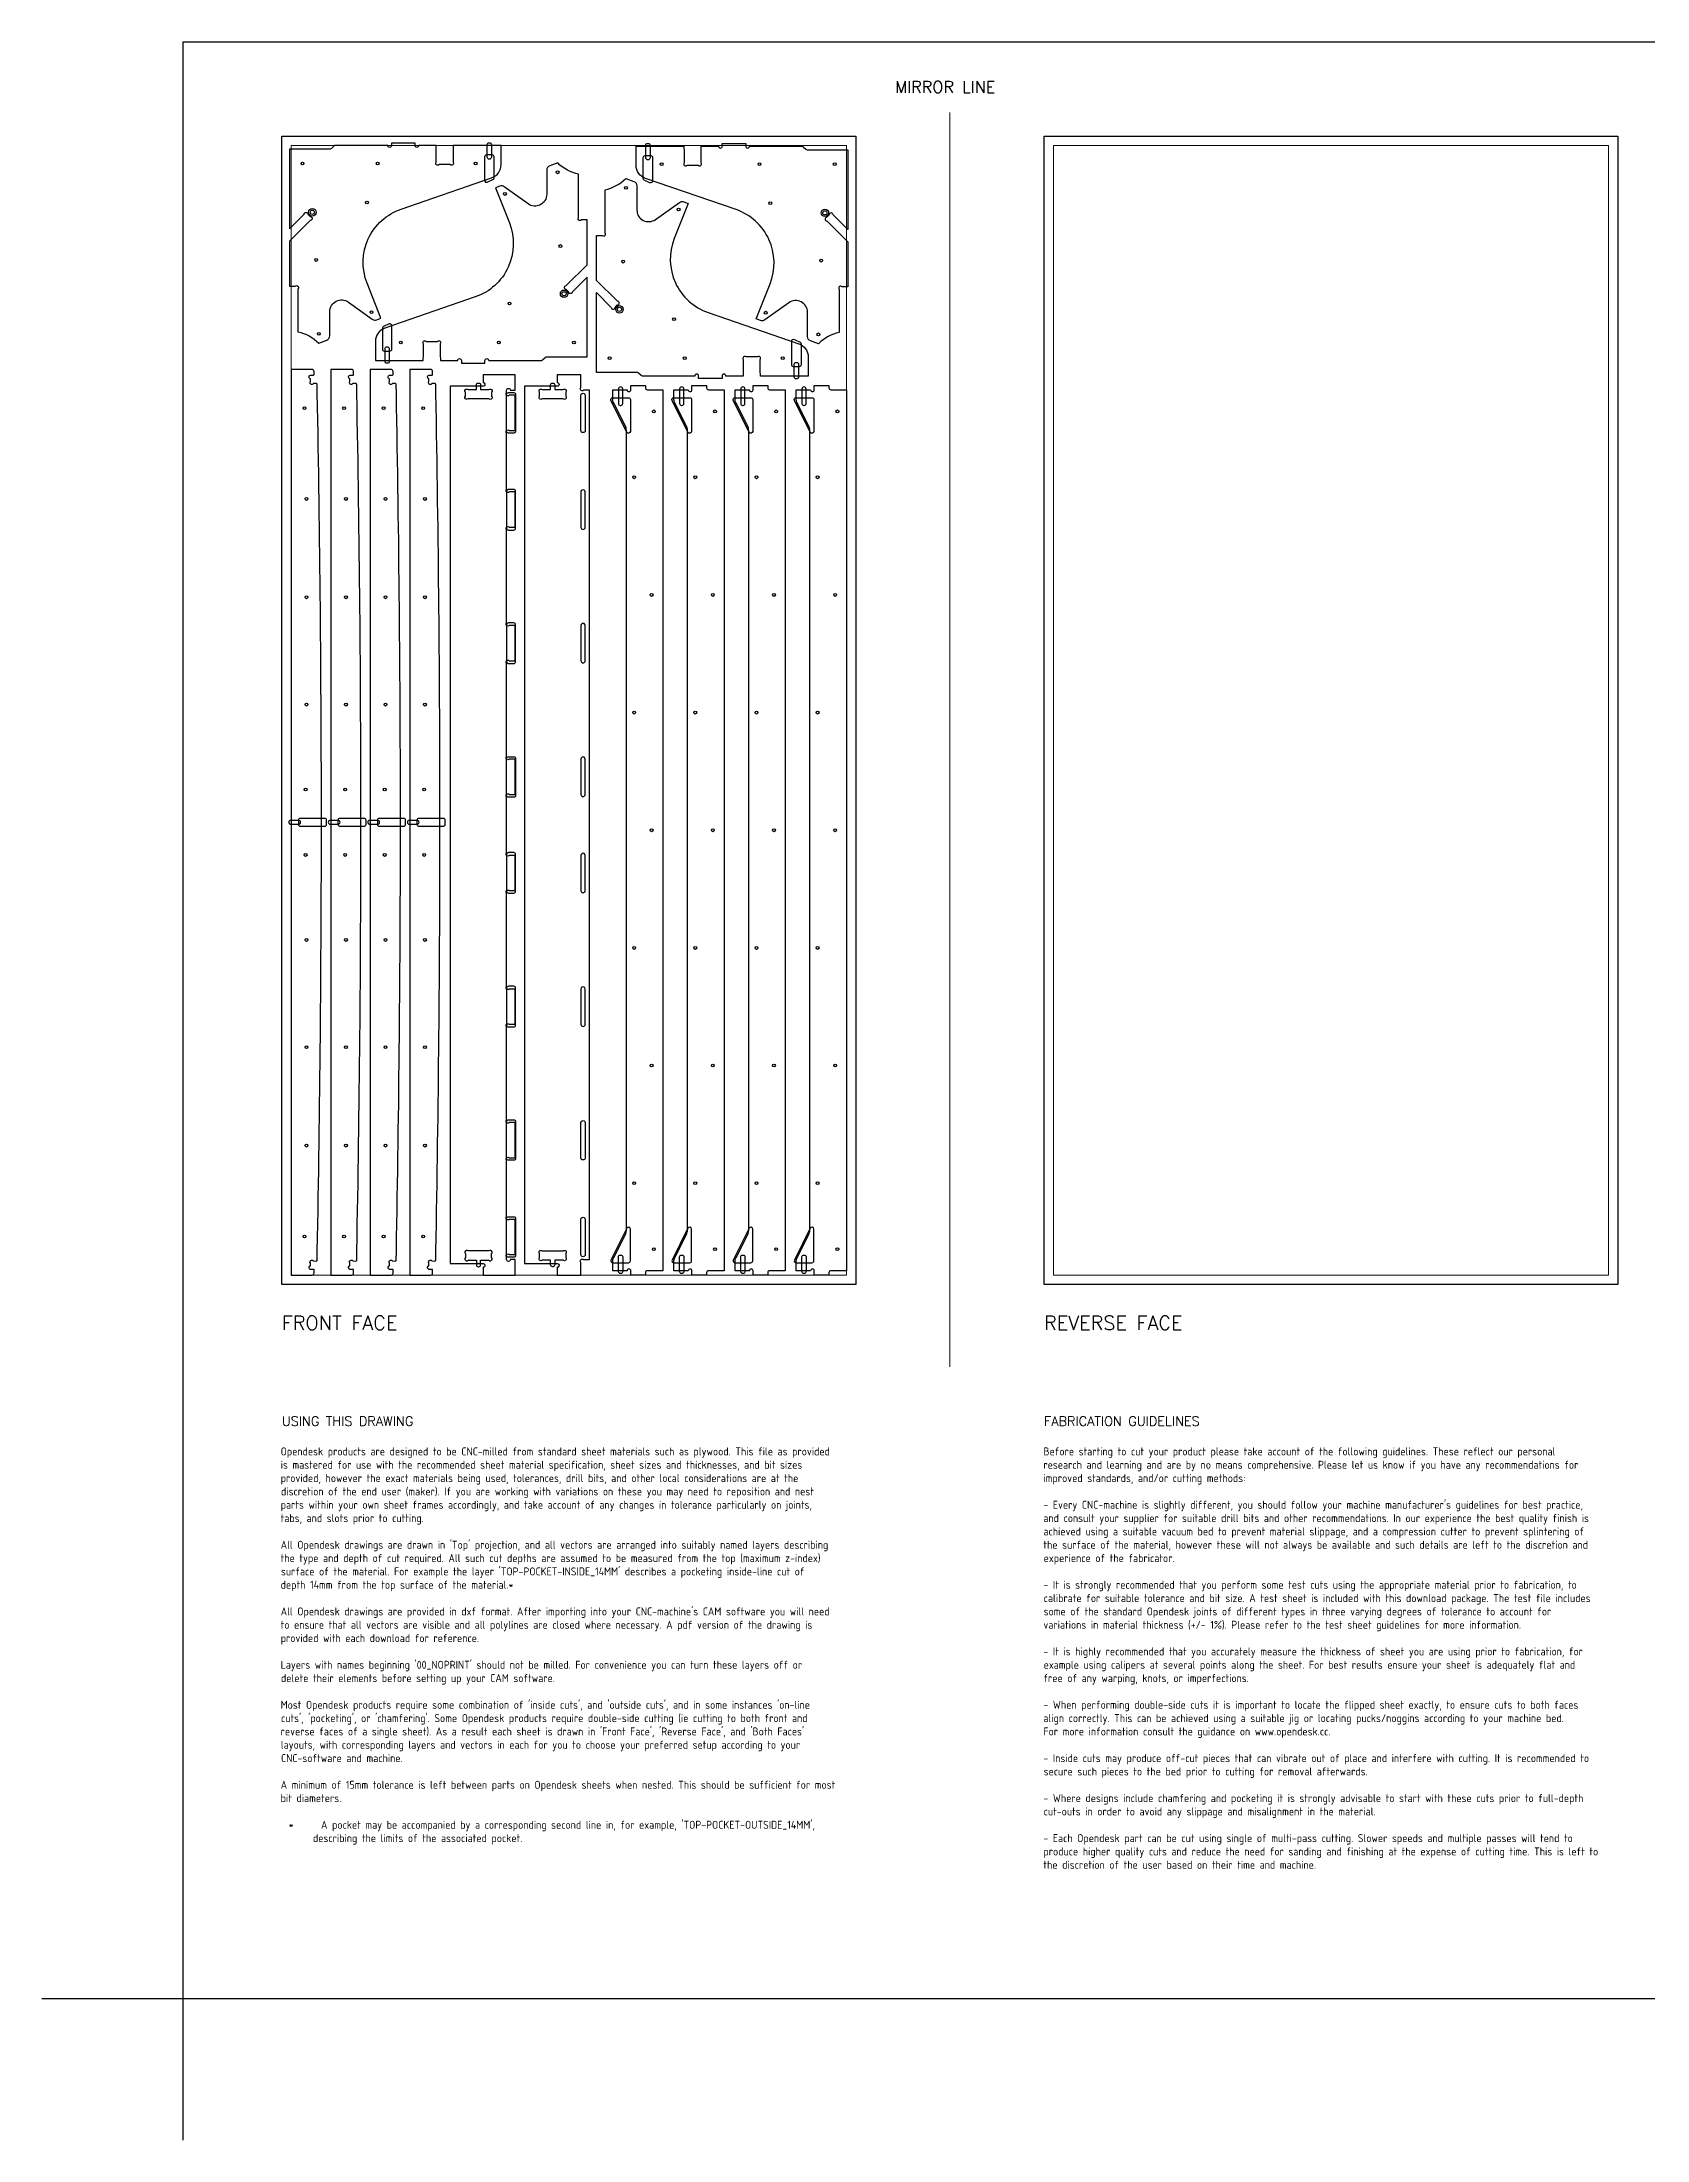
# Model space of a CAD drawing. Header units: millimetres. Extents: x -300 to 5880, y -300 to 4158.
# Drawn here: x -300 to 3112, y -300 to 4158 of the extents above; entities that cross this region are included whole.
import ezdxf
from ezdxf.enums import TextEntityAlignment as Align

# ---------------------------------------------------------------- set-up
doc = ezdxf.new("R2010")
doc.units = ezdxf.units.MM
doc.layers.add('00-NOPRINT_TEXT', color=7, linetype='Continuous', lineweight=25)
doc.layers.add('00_NOPRINT_TOLERANCE', color=7, linetype='Continuous', lineweight=5)
for name, color, linetype, lineweight, true_color in [('BOARD_$TH-NOMINAL', 3, 'Continuous', 30, 0x00ff00), ('TOP-CUT-INSIDE_18.000MM', 1, 'Continuous', 25, 0xff1c00), ('TOP-CUT-OUTSIDE_18.000MM', 220, 'Continuous', 25, 0xff00d1), ('TOP-HOLE-6.000MM-DIAM_14.000MM', 220, 'Continuous', 25, 0xff00c7), ('TOP-HOLE-9.000MM-DIAM_18.000MM', 3, 'Continuous', 25, 0x00ff0c), ('TOP-POCKET-INSIDE_16.000MM', 20, 'Continuous', 25, 0xff2100), ('TOP-POCKET-INSIDE_2.000MM', 110, 'Continuous', 25, 0x00ff94), ('TOP-POCKET-INSIDE_4.000MM', 160, 'Continuous', 25, 0x0026ff), ('TOP-POCKET-INSIDE_9.000MM', 60, 'Continuous', 25, 0xb0ff00)]:
    doc.layers.add(name, color=color, linetype=linetype, lineweight=lineweight, true_color=true_color)
doc.styles.add('OD-ISOCP-17_240', font='isocp.shx')
doc.styles.add('OD-ISOCP-17_241', font='isocp.shx')
doc.styles.add('OD-ISOCP-17_242', font='isocp.shx')
doc.styles.add('OD-ISOCP-17_243', font='isocp.shx')
doc.styles.add('OD-ISOCP-17_244', font='isocp.shx')
doc.styles.add('OD-ISOCP-17_245', font='isocp.shx')
doc.styles.add('OD-ISOCP-17_246', font='isocp.shx')
doc.styles.add('OD-ISOCP-17_247', font='isocp.shx')
doc.styles.add('OD-ISOCP-17_248', font='isocp.shx')
doc.styles.add('OD-ISOCP-17_249', font='isocp.shx')
doc.styles.add('OD-ISOCP-17_250', font='isocp.shx')
doc.styles.add('OD-ISOCP-17_251', font='isocp.shx')
doc.styles.add('OD-ISOCP-17_252', font='isocp.shx')
doc.styles.add('OD-ISOCP-17_253', font='isocp.shx')
doc.styles.add('OD-ISOCP-17_254', font='isocp.shx')
doc.styles.add('OD-ISOCP-17_255', font='isocp.shx')
doc.styles.add('OD-ISOCP-17_256', font='isocp.shx')
doc.styles.add('OD-ISOCP-17_257', font='isocp.shx')
doc.styles.add('OD-ISOCP-17_258', font='isocp.shx')
doc.styles.add('OD-ISOCP-17_259', font='isocp.shx')
doc.styles.add('OD-ISOCP-17_260', font='isocp.shx')
doc.styles.add('OD-ISOCP-17_261', font='isocp.shx')
doc.styles.add('OD-ISOCP-17_262', font='isocp.shx')
doc.styles.add('OD-ISOCP-17_263', font='isocp.shx')
doc.styles.add('OD-ISOCP-17_264', font='isocp.shx')
doc.styles.add('OD-ISOCP-17_265', font='isocp.shx')
doc.styles.add('OD-ISOCP-17_266', font='isocp.shx')
doc.styles.add('OD-ISOCP-17_267', font='isocp.shx')
doc.styles.add('OD-ISOCP-17_268', font='isocp.shx')
doc.styles.add('OD-ISOCP-17_269', font='isocp.shx')
doc.styles.add('OD-ISOCP-17_270', font='isocp.shx')
doc.styles.add('OD-ISOCP-17_271', font='isocp.shx')
doc.styles.add('OD-ISOCP-17_272', font='isocp.shx')
doc.styles.add('OD-ISOCP-17_273', font='isocp.shx')
doc.styles.add('OD-ISOCP-17_274', font='isocp.shx')
doc.styles.add('OD-ISOCP-17_275', font='isocp.shx')
doc.styles.add('OD-ISOCP-17_276', font='isocp.shx')
doc.styles.add('OD-ISOCP-17_277', font='isocp.shx')
doc.styles.add('OD-ISOCP-17_278', font='isocp.shx')
doc.styles.add('OD-ISOCP-17_279', font='isocp.shx')
doc.styles.add('OD-ISOCP-17_280', font='isocp.shx')
doc.styles.add('OD-ISOCP-17_281', font='isocp.shx')
doc.styles.add('OD-ISOCP-17_282', font='isocp.shx')
doc.styles.add('OD-ISOCP-17_283', font='isocp.shx')
doc.styles.add('OD-ISOCP-17_284', font='isocp.shx')
doc.styles.add('OD-ISOCP-17_285', font='isocp.shx')
doc.styles.add('OD-ISOCP-17_286', font='isocp.shx')
doc.styles.add('OD-ISOCP-17_287', font='isocp.shx')
doc.styles.add('OD-ISOCP-17_288', font='isocp.shx')
doc.styles.add('OD-SIMPLEX-20_87', font='simplex.shx')
doc.styles.add('OD-SIMPLEX-20_88', font='simplex.shx')
doc.styles.add('OD-SIMPLEX-25_89', font='simplex.shx')
doc.styles.add('OD-SIMPLEX-30_88', font='simplex.shx')
doc.styles.add('OD-SIMPLEX-30_89', font='simplex.shx')

# ---------------------------------------------------------------- blocks, each defined once
blk = doc.blocks.new('Borders Opendesk_7')
at = {"layer": '00-NOPRINT_TEXT'}
for p, q in [((0, 4158), (5880, 4158)), ((0, 0), (0, 4158)), ((0, 0), (-300, 0)), ((0, -300), (0, 0)), ((5880, 0), (0, 0))]:
    blk.add_line(p, q, dxfattribs=at)
at = {"layer": '00_NOPRINT_TOLERANCE', "ltscale": 0.379043}
blk.add_line((1630, 1343.2), (1630, 4008), dxfattribs=at)
at = {"layer": '00_NOPRINT_TOLERANCE', "ltscale": 0.379202}
for p, q in [((210, 3958), (1430, 3958)), ((210, 1518), (210, 3958)), ((1430, 3958), (1430, 1518)), ((1830, 3958), (3050, 3958)), ((1830, 1518), (1830, 3958)), ((3050, 3958), (3050, 1518)), ((1430, 1518), (210, 1518)), ((3050, 1518), (1830, 1518))]:
    blk.add_line(p, q, dxfattribs=at)
at = {"layer": '00_NOPRINT_TOLERANCE', "ltscale": 0.380876}
for p, q in [((230, 3938), (1410, 3938)), ((1850, 3938), (3030, 3938)), ((1410, 1538), (230, 1538)), ((3030, 1538), (1850, 1538))]:
    blk.add_line(p, q, dxfattribs=at)
at = {"layer": '00_NOPRINT_TOLERANCE', "ltscale": 0.380023}
for p, q in [((230, 1538), (230, 3938)), ((1410, 3938), (1410, 1538)), ((1850, 1538), (1850, 3938)), ((3030, 3938), (3030, 1538))]:
    blk.add_line(p, q, dxfattribs=at)
at = {"layer": 'BOARD_$TH-NOMINAL'}
for p, q in [((210, 3958), (1430, 3958)), ((210, 1518), (210, 3958)), ((1430, 3958), (1430, 1518)), ((1830, 3958), (3050, 3958)), ((1830, 1518), (1830, 3958)), ((3050, 3958), (3050, 1518)), ((1430, 1518), (210, 1518)), ((3050, 1518), (1830, 1518))]:
    blk.add_line(p, q, dxfattribs=at)
at = {"layer": '00-NOPRINT_TEXT', "style": 'OD-SIMPLEX-25_89'}
blk.add_text('MIRROR LINE', height=25, dxfattribs=at).set_placement((1513.3, 4049.9))
at = {"layer": '00-NOPRINT_TEXT', "color": 7}
for s, height, style, p in [('FRONT FACE', 30, 'OD-SIMPLEX-30_89', (210, 1451.3)), ('REVERSE FACE', 30, 'OD-SIMPLEX-30_88', (1830, 1451.3)), ('USING THIS DRAWING', 20, 'OD-SIMPLEX-20_88', (210, 1237.4)), ('FABRICATION GUIDELINES', 20, 'OD-SIMPLEX-20_87', (1830, 1237.4))]:
    blk.add_text(s, height=height, dxfattribs=dict(at, style=style)).set_placement(p, align=Align.TOP_LEFT)
for s, style, p in [('Opendesk products are designed to be CNC-milled from standard sheet materials such as plywood. This file as provided', 'OD-ISOCP-17_265', (207.4, 1154.7)), ('Before starting to cut your product please take account of the following guidelines. These reflect our personal', 'OD-ISOCP-17_240', (1828.7, 1154.7)), ('is mastered for use with the recommended sheet material specification, sheet sizes and thicknesses, and bit sizes', 'OD-ISOCP-17_266', (207.4, 1126.3)), ('provided, however the exact materials being used, tolerances, drill bits, and other local considerations are at the', 'OD-ISOCP-17_267', (207.4, 1098)), ('research and learning and are by no means comprehensive. Please let us know if you have any recommendations for', 'OD-ISOCP-17_241', (1828.7, 1126.3)), ('improved standards, and/or cutting methods:', 'OD-ISOCP-17_242', (1828.7, 1098)), ('discretion of the end user (maker). If you are working with variations on these you may need to reposition and nest', 'OD-ISOCP-17_268', (208.1, 1069.7)), ('tabs, and slots prior to cutting.', 'OD-ISOCP-17_270', (207.4, 1013)), ('parts within your own sheet frames accordingly, and take account of any changes in tolerance particularly on joints,', 'OD-ISOCP-17_269', (207.4, 1041.3)), ("- Every CNC-machine is slightly different, you should follow your machine manufacturer's guidelines for best practice,", 'OD-ISOCP-17_243', (1828.7, 1041.3)), ('and consult your supplier for suitable drill bits and other recommendations. In our experience the best quality finish is', 'OD-ISOCP-17_244', (1828.7, 1013)), ('achieved using a suitable vacuum bed to prevent material slippage, and a compression cutter to prevent splintering of', 'OD-ISOCP-17_245', (1828.7, 984.7)), ('the type and depth of cut required. All such cut depths are assumed to be measured from the top (maximum z-index)', 'OD-ISOCP-17_272', (207.4, 928)), ("All Opendesk drawings are drawn in 'Top' projection, and all vectors are arranged into suitably named layers describing", 'OD-ISOCP-17_271', (207.4, 956.3)), ('the surface of the material, however these will not always be available and such details are left to the discretion and', 'OD-ISOCP-17_246', (1828.7, 956.3)), ('experience of the fabricator.', 'OD-ISOCP-17_247', (1829.2, 928)), ("surface of the material. For example the layer 'TOP-POCKET-INSIDE_14MM' describes a pocketing inside-line cut of", 'OD-ISOCP-17_273', (208, 899.7)), ('depth 14mm from the top surface of the material.*', 'OD-ISOCP-17_274', (207.4, 871.3)), ('- It is strongly recommended that you perform some test cuts using the appropriate material prior to fabrication, to', 'OD-ISOCP-17_248', (1828.7, 871.3)), ('calibrate for suitable tolerance and bit size. A test sheet is included with this download package. The test file includes', 'OD-ISOCP-17_249', (1829.3, 843)), ('to ensure that all vectors are visible and all polylines are closed where necessary. A pdf version of the drawing is', 'OD-ISOCP-17_276', (207.4, 786.3)), ("All Opendesk drawings are provided in dxf format. After importing into your CNC-machine's CAM software you will need", 'OD-ISOCP-17_275', (207.4, 814.7)), ('variations in material thickness (+/- 1%). Please refer to the test sheet guidelines for more information.', 'OD-ISOCP-17_251', (1828.7, 786.3)), ('some of the standard Opendesk joints of different types in three varying degrees of tolerance to account for', 'OD-ISOCP-17_250', (1829.2, 814.7)), ('provided with each download for reference.', 'OD-ISOCP-17_277', (207.4, 758)), ("Layers with names beginning '00_NOPRINT' should not be milled. For convenience you can turn these layers off or", 'OD-ISOCP-17_278', (207.4, 701.3)), ('- It is highly recommended that you accurately measure the thickness of sheet you are using prior to fabrication, for', 'OD-ISOCP-17_252', (1828.7, 729.7)), ('example using calipers at several points along the sheet. For best results ensure your sheet is adequately flat and', 'OD-ISOCP-17_253', (1829.2, 701.3)), ('delete their elements before setting up your CAM software.', 'OD-ISOCP-17_279', (208.1, 673)), ('free of any warping, knots, or imperfections.', 'OD-ISOCP-17_254', (1828.7, 673)), ("Most Opendesk products require some combination of 'inside cuts', and 'outside cuts', and in some instances 'on-line", 'OD-ISOCP-17_280', (207.4, 616.3)), ('- When performing double-side cuts it is important to locate the flipped sheet exactly, to ensure cuts to both faces', 'OD-ISOCP-17_255', (1828.7, 616.3)), ("reverse faces of a single sheet). As a result each sheet is drawn in 'Front Face', 'Reverse Face', and 'Both Faces'", 'OD-ISOCP-17_282', (207.4, 559.7)), ("cuts', 'pocketing', or 'chamfering'. Some Opendesk products require double-side cutting (ie cutting to both front and", 'OD-ISOCP-17_281', (208.1, 588)), ('align correctly. This can be achieved using a suitable jig or locating pucks/noggins according to your machine bed.', 'OD-ISOCP-17_256', (1828.7, 588)), ('layouts, with corresponding layers and vectors in each for you to choose your preferred setup according to your', 'OD-ISOCP-17_283', (207.8, 531.3)), ('For more information consult the guidance on www.opendesk.cc.', 'OD-ISOCP-17_257', (1828.7, 559.7)), ('CNC-software and machine.', 'OD-ISOCP-17_284', (208.2, 503)), ('- Inside cuts may produce off-cut pieces that can vibrate out of place and interfere with cutting. It is recommended to', 'OD-ISOCP-17_258', (1828.7, 503)), ('secure such pieces to the bed prior to cutting for removal afterwards.', 'OD-ISOCP-17_259', (1829.2, 474.7)), ('A minimum of 15mm tolerance is left between parts on Opendesk sheets when nested. This should be sufficient for most', 'OD-ISOCP-17_285', (207.4, 446.3)), ('bit diameters.', 'OD-ISOCP-17_286', (207.4, 418)), ('- Where designs include chamfering and pocketing it is strongly advisable to start with these cuts prior to full-depth', 'OD-ISOCP-17_260', (1828.7, 418)), ('cut-outs in order to avoid any slippage and misalignment in the material.', 'OD-ISOCP-17_261', (1829.3, 389.7)), ("*      A pocket may be accompanied by a corresponding second line in, for example, 'TOP-POCKET-OUTSIDE_14MM',", 'OD-ISOCP-17_287', (224.4, 361.3)), ('describing the limits of the associated pocket.', 'OD-ISOCP-17_288', (276.1, 333)), ('- Each Opendesk part can be cut using single of multi-pass cutting. Slower speeds and multiple passes will tend to', 'OD-ISOCP-17_262', (1828.7, 333)), ('produce higher quality cuts and reduce the need for sanding and finishing at the expense of cutting time. This is left to', 'OD-ISOCP-17_263', (1828.7, 304.7)), ('the discretion of the user based on their time and machine.', 'OD-ISOCP-17_264', (1828.7, 276.3))]:
    blk.add_text(s, height=17, dxfattribs=dict(at, style=style)).set_placement(p)

msp = doc.modelspace()

# ---------------------------------------------------------------- linework, layer by layer
at = {"layer": 'TOP-CUT-INSIDE_18.000MM'}
for points in [[(854.7, 3332.4, -0.999898), (845.7, 3332.4), (845.7, 3407.4, -1.000102), (854.7, 3407.4)], [(845.7, 3126.9, 0.999898), (854.7, 3126.9), (854.7, 3201.9, 1.000102), (845.7, 3201.9)], [(845.7, 2918.1), (845.7, 2843.1, 0.999898), (854.7, 2843.1), (854.7, 2918.1, 1.000102)], [(854.7, 2559.2), (854.7, 2634.2, 1.000102), (845.7, 2634.2), (845.7, 2559.2, 0.999898)], [(845.7, 2429.6), (845.7, 2354.6, 0.999898), (854.7, 2354.6), (854.7, 2429.6, 1.000102)], [(845.7, 2145.7), (845.7, 2070.7, 0.999898), (854.7, 2070.7), (854.7, 2145.7, 1.000102)], [(845.7, 1786.9), (845.7, 1861.9, -1.000102), (854.7, 1861.9), (854.7, 1786.9, -0.999898)], [(854.7, 1656.4), (854.7, 1581.4, -0.999949), (845.7, 1581.4), (845.7, 1656.4, -1.000051)]]:
    msp.add_lwpolyline(points, format="xyb", close=True, dxfattribs=at)
at = {"layer": 'TOP-CUT-OUTSIDE_18.000MM'}
for points in [[(435, 3937.8), (435, 3938), (323.8, 3938, 0.198908), (320.7, 3936.7), (315.5, 3931.5, -0.198908), (312.6, 3930.3), (226, 3930.3), (226, 3760.6), (257.4, 3791.9, -1), (265.4, 3791.9), (270.4, 3786.9, -1), (270.4, 3778.9), (226, 3734.6), (226, 3734.3), (226, 3639), (238.3, 3639, -1.000001), (244.3, 3633.8, -0.026926), (244, 3633.5), (244, 3542.1, -0.145995), (288.3, 3518.2), (305.3, 3524.4, 0.314639), (311.8, 3533.8), (311.8, 3584.9, -0.610363), (351.4, 3605.2), (402.2, 3568.8, 0.25518), (411.7, 3567.7), (420.6, 3571.2), (391.2, 3645.3, -0.427838), (463.6, 3803), (655.8, 3869.2, 0.320072), (676, 3897.6), (676, 3937.8), (676, 3938), (574.3, 3938), (574.3, 3937.8), (574, 3925.3), (574, 3902.6, -0.945208), (568, 3897.3), (544, 3897.3, -0.945208), (538, 3902.6), (538, 3925.3), (537.7, 3938), (501, 3938), (501, 3937.8, -1), (493, 3937.8), (493, 3943.3), (443, 3943.3), (443, 3937.8, -1), (435, 3937.8)], [(963, 3896.2), (963, 3936.5), (963, 3936.7), (1064.7, 3936.7), (1064.7, 3936.5), (1065, 3924), (1065, 3901.3, 0.945208), (1071, 3896), (1095, 3896, 0.945208), (1101, 3901.3), (1101, 3924), (1101.3, 3936.7), (1138, 3936.7), (1138, 3936.5, 1), (1146, 3936.5), (1146, 3942), (1196, 3942), (1196, 3936.5, 1), (1204, 3936.5), (1204, 3936.7), (1315.2, 3936.7, -0.198908), (1318.3, 3935.4), (1323.5, 3930.2, 0.198908), (1326.4, 3929), (1413, 3929), (1413, 3759.3), (1381.6, 3790.6, 1), (1373.6, 3790.6), (1368.6, 3785.6, 1), (1368.6, 3777.6), (1413, 3733.2), (1413, 3733), (1413, 3637.7), (1400.7, 3637.7, 1), (1394.7, 3632.5), (1394.7, 3540.8, 0.145197), (1350.7, 3516.9), (1333.7, 3523.1, -0.314639), (1327.2, 3532.5), (1327.2, 3583.6, 0.610363), (1287.6, 3603.9), (1236.8, 3567.5, -0.25518), (1227.3, 3566.4), (1218.4, 3569.9), (1247.8, 3644, 0.427838), (1175.4, 3801.7), (983.2, 3867.9, -0.320072), (963, 3896.2)], [(649.7, 3481.3), (649.7, 3481.1), (760.9, 3481.1, 0.198908), (764.1, 3482.4), (769.3, 3487.6, -0.198908), (772.1, 3488.8), (858.7, 3488.8), (858.7, 3658.5), (827.4, 3627.2, -1), (819.4, 3627.2), (814.4, 3632.2, -1), (814.4, 3640.2), (858.7, 3684.6), (858.7, 3684.8), (858.7, 3780.1), (846.5, 3780.1, -1.000001), (840.4, 3785.3, -0.026926), (840.7, 3785.6), (840.7, 3877, -0.145995), (796.4, 3900.9), (779.5, 3894.7, 0.314639), (772.9, 3885.3), (772.9, 3834.2, -0.610363), (733.4, 3813.9), (682.6, 3850.3, 0.25518), (673, 3851.4), (664.1, 3847.9), (693.5, 3773.8, -0.427838), (621.1, 3616.1), (429, 3549.9, 0.320072), (408.7, 3521.6), (408.7, 3481.3), (408.7, 3481.1), (510.4, 3481.1), (510.4, 3481.3), (510.7, 3493.8), (510.7, 3516.5, -0.945208), (516.7, 3521.8), (540.8, 3521.8, -0.945208), (546.7, 3516.5), (546.7, 3493.8), (547.1, 3481.1), (583.7, 3481.1), (583.7, 3481.3, -1), (591.7, 3481.3), (591.7, 3475.8), (641.7, 3475.8), (641.7, 3481.3, -1), (649.7, 3481.3)], [(897, 3752.2), (897, 3843.9, 0.145197), (941, 3867.8), (958, 3861.6, -0.314639), (964.5, 3852.2), (964.6, 3801.1, 0.610363), (1004.1, 3780.8), (1054.9, 3817.2, -0.25518), (1064.4, 3818.3), (1073.3, 3814.8), (1043.9, 3740.7, 0.427838), (1116.4, 3583), (1308.5, 3516.8, -0.320072), (1328.7, 3488.4), (1328.7, 3448.2), (1328.7, 3448), (1227.1, 3448), (1227.1, 3448.2), (1226.7, 3460.7), (1226.7, 3483.4, 0.945208), (1220.8, 3488.7), (1196.7, 3488.7, 0.945208), (1190.7, 3483.4), (1190.7, 3460.7), (1190.4, 3448), (1153.7, 3448), (1153.7, 3448.2, 1), (1145.7, 3448.2), (1145.7, 3442.7), (1095.7, 3442.7), (1095.7, 3448.2, 1), (1087.7, 3448.2), (1087.7, 3448), (976.6, 3448, -0.198908), (973.4, 3449.3), (968.2, 3454.5, 0.198908), (965.4, 3455.7), (878.7, 3455.7), (878.7, 3625.4), (910.1, 3594.1, 1), (918.1, 3594.1), (923.1, 3599.1, 1), (923.1, 3607.1), (878.7, 3651.4), (878.7, 3651.7), (878.7, 3747), (891, 3747, 1), (897, 3752.2)], [(294, 2500, 0.004772), (285.3, 3411), (285, 3430.3, 0.423026), (283, 3432.3), (276.9, 3432, -1), (270.5, 3436.7), (270.5, 3442.3, -1), (272.5, 3450), (276.5, 3450, 0.414214), (278.5, 3452), (278.5, 3458, 0.414214), (274.5, 3462), (230, 3462), (230, 1538), (274.5, 1538, 0.414214), (278.5, 1542), (278.5, 1548, 0.414214), (276.5, 1550), (272.5, 1550, -1), (270.5, 1557.7), (270.5, 1563.3, -1), (276.9, 1568), (283, 1567.7, 0.423026), (285, 1569.7), (285.3, 1589, 0.004772), (294, 2500)], [(378, 2500, 0.004772), (369.3, 3411), (369, 3430.3, 0.423026), (367, 3432.3), (360.9, 3432, -1), (354.5, 3436.7), (354.5, 3442.3, -1), (356.5, 3450), (360.5, 3450, 0.414214), (362.5, 3452), (362.5, 3458, 0.414214), (358.5, 3462), (314, 3462), (314, 1538), (358.5, 1538, 0.414214), (362.5, 1542), (362.5, 1548, 0.414214), (360.5, 1550), (356.5, 1550, -1), (354.5, 1557.7), (354.5, 1563.3, -1), (360.9, 1568), (367, 1567.7, 0.423026), (369, 1569.7), (369.3, 1589, 0.004772), (378, 2500)], [(462, 2500, 0.004772), (453.3, 3411), (453, 3430.3, 0.423026), (451, 3432.3), (444.9, 3432, -1), (438.5, 3436.7), (438.5, 3442.3, -1), (440.5, 3450), (444.5, 3450, 0.414214), (446.5, 3452), (446.5, 3458, 0.414214), (442.5, 3462), (398, 3462), (398, 1538), (442.5, 1538, 0.414214), (446.5, 1542), (446.5, 1548, 0.414214), (444.5, 1550), (440.5, 1550, -1), (438.5, 1557.7), (438.5, 1563.3, -1), (444.9, 1568), (451, 1567.7, 0.423026), (453, 1569.7), (453.3, 1589, 0.004772), (462, 2500)], [(546, 2500, 0.004772), (537.3, 3411), (537, 3430.3, 0.423026), (535, 3432.3), (528.9, 3432, -1), (522.5, 3436.7), (522.5, 3442.3, -1), (524.5, 3450), (528.5, 3450, 0.414214), (530.5, 3452), (530.5, 3458, 0.414214), (526.5, 3462), (482, 3462), (482, 1538), (526.5, 1538, 0.414214), (530.5, 1542), (530.5, 1548, 0.414214), (528.5, 1550), (524.5, 1550, -1), (522.5, 1557.7), (522.5, 1563.3, -1), (528.9, 1568), (535, 1567.7, 0.423026), (537, 1569.7), (537.3, 1589, 0.004772), (546, 2500)], [(693.4, 3407.3, -1), (687.7, 3413), (687.7, 3417.8, -1), (695.7, 3417.8), (705.7, 3417.8), (705.7, 3450.8), (637.7, 3450.8), (637.7, 3434.4, -1), (637.7, 3426.4), (567.7, 3426.4), (567.7, 1562.4), (587.7, 1562.4), (637.7, 1562.4, -1), (637.7, 1554.4), (637.7, 1538), (705.7, 1538), (705.7, 1571), (695.7, 1571, -1.000001), (687.7, 1571), (687.7, 1575.8, -1), (693.4, 1581.5), (705.7, 1581.5), (705.7, 1656.3), (693.4, 1656.3, -1), (687.7, 1661.9), (687.7, 1781.3, -1), (693.4, 1787), (705.7, 1787), (705.7, 1861.8), (693.4, 1861.8, -1), (687.7, 1867.4), (687.7, 2065.2, -1), (693.4, 2070.9), (705.7, 2070.9), (705.7, 2145.7), (693.4, 2145.7, -1), (687.7, 2151.3), (687.7, 2349.1, -1), (693.4, 2354.7), (705.7, 2354.7), (705.7, 2429.5), (693.4, 2429.5, -1), (687.7, 2435.2), (687.7, 2553.6, -1), (693.4, 2559.3), (705.7, 2559.3), (705.7, 2634.1), (693.4, 2634.1, -1), (687.7, 2639.7), (687.7, 2837.5, -1), (693.4, 2843.2), (705.7, 2843.2), (705.7, 2918), (693.4, 2918, -1), (687.7, 2923.6), (687.7, 3121.4, -1), (693.4, 3127), (705.7, 3127), (705.7, 3201.8), (693.4, 3201.8, -1), (687.7, 3207.5), (687.7, 3326.9, -1), (693.4, 3332.5), (696.7, 3332.5), (705.7, 3332.5), (705.7, 3407.3), (696.7, 3407.3), (693.4, 3407.3)], [(845.7, 1564.9, -1), (850.9, 1571), (863.7, 1571), (863.7, 3417.8), (850.9, 3417.8, -1), (845.7, 3423.9), (845.7, 3450.8), (795.3, 3450.8), (795.3, 3434.4, -1.064946), (794.8, 3426.4), (725.7, 3426.4), (725.7, 1562.4), (794.8, 1562.4, -1.064946), (795.3, 1554.4), (795.3, 1538), (845.7, 1538), (845.7, 1564.9)], [(942.3, 1633.4), (942.3, 3332.6, 0.117505), (940.1, 3341.6), (915.3, 3390.7, -0.117505), (913.2, 3399.8), (913.2, 3419), (943.7, 3419, 1), (951.7, 3419), (951.7, 3428), (982.7, 3428), (982.7, 3423, 0.414214), (986.7, 3419), (1020, 3419), (1020, 1547), (986.7, 1547, 0.414214), (982.7, 1543), (982.7, 1538), (951.7, 1538), (951.7, 1547, 1), (943.7, 1547), (913.2, 1547), (913.2, 1566.2, -0.117505), (915.3, 1575.3), (940.1, 1624.4, 0.117505), (942.3, 1633.4)], [(1072.3, 1633.4), (1072.3, 3332.6, 0.117505), (1070.1, 3341.6), (1045.3, 3390.7, -0.117505), (1043.2, 3399.8), (1043.2, 3419), (1073.7, 3419, 1), (1081.7, 3419), (1081.7, 3428), (1112.7, 3428), (1112.7, 3423, 0.414214), (1116.7, 3419), (1150, 3419), (1150, 1547), (1116.7, 1547, 0.414214), (1112.7, 1543), (1112.7, 1538), (1081.7, 1538), (1081.7, 1547, 1), (1073.7, 1547), (1043.2, 1547), (1043.2, 1566.2, -0.117505), (1045.3, 1575.3), (1070.1, 1624.4, 0.117505), (1072.3, 1633.4)], [(1202.3, 1633.4), (1202.3, 3332.6, 0.117505), (1200.1, 3341.6), (1175.3, 3390.7, -0.117505), (1173.2, 3399.8), (1173.2, 3419), (1203.7, 3419, 1), (1211.7, 3419), (1211.7, 3428), (1242.7, 3428), (1242.7, 3423, 0.414214), (1246.7, 3419), (1280, 3419), (1280, 1547), (1246.7, 1547, 0.414214), (1242.7, 1543), (1242.7, 1538), (1211.7, 1538), (1211.7, 1547, 1), (1203.7, 1547), (1173.2, 1547), (1173.2, 1566.2, -0.117505), (1175.3, 1575.3), (1200.1, 1624.4, 0.117505), (1202.3, 1633.4)], [(1332.3, 1633.4), (1332.3, 3332.6, 0.117505), (1330.1, 3341.6), (1305.3, 3390.7, -0.117505), (1303.2, 3399.8), (1303.2, 3419), (1333.7, 3419, 1), (1341.7, 3419), (1341.7, 3428), (1372.7, 3428), (1372.7, 3423, 0.414214), (1376.7, 3419), (1410, 3419), (1410, 1547), (1376.7, 1547, 0.414214), (1372.7, 1543), (1372.7, 1538), (1341.7, 1538), (1341.7, 1547, 1), (1333.7, 1547), (1303.2, 1547), (1303.2, 1566.2, -0.117505), (1305.3, 1575.3), (1330.1, 1624.4, 0.117505), (1332.3, 1633.4)]]:
    msp.add_lwpolyline(points, format="xyb", dxfattribs=at)
at = {"layer": 'TOP-HOLE-6.000MM-DIAM_14.000MM'}
for centre in [(253.9, 3899.8), (413.6, 3899.8), (621.8, 3899.8), (796.1, 3881.1), (1017.2, 3898.4), (1225.4, 3898.4), (1385.1, 3898.4), (684.1, 3835.1), (941.4, 3848), (390.8, 3816.9), (1053.3, 3802), (1248.2, 3815.6), (801.9, 3724.4), (282.8, 3694.8), (935.6, 3691.2), (1356.2, 3693.4), (400.6, 3584), (693.9, 3602.2), (1043.6, 3569.1), (1238.4, 3582.7), (288.7, 3538), (462.9, 3519.4), (671.2, 3519.4), (830.9, 3519.4), (1350.3, 3536.7), (906.6, 3486.2), (1066.3, 3486.2), (1274.6, 3486.2), (258.2, 3380), (342.2, 3380), (426.2, 3380), (510.2, 3380), (1000.7, 3373), (1130.7, 3373), (1260.7, 3373), (1390.7, 3373), (958.7, 3233), (1088.7, 3233), (1218.7, 3233), (1348.7, 3233), (262.2, 3187), (346.2, 3187), (430.2, 3187), (514.2, 3187), (262.2, 2978), (346.2, 2978), (430.2, 2978), (514.2, 2978), (995.9, 2983), (1125.9, 2983), (1255.9, 2983), (1385.9, 2983), (262.2, 2750), (346.2, 2750), (430.2, 2750), (514.2, 2750), (958.7, 2733), (1088.7, 2733), (1218.7, 2733), (1348.7, 2733), (260.5, 2569.5), (344.5, 2569.5), (428.5, 2569.5), (512.5, 2569.5), (995.9, 2483), (1125.9, 2483), (1255.9, 2483), (1385.9, 2483), (260.5, 2430.5), (344.5, 2430.5), (428.5, 2430.5), (512.5, 2430.5), (262.2, 2250), (346.2, 2250), (430.2, 2250), (514.2, 2250), (958.7, 2233), (1088.7, 2233), (1218.7, 2233), (1348.7, 2233), (262.2, 2022), (346.2, 2022), (430.2, 2022), (514.2, 2022), (995.9, 1983), (1125.9, 1983), (1255.9, 1983), (1385.9, 1983), (262.2, 1813), (346.2, 1813), (430.2, 1813), (514.2, 1813), (958.7, 1733), (1088.7, 1733), (1218.7, 1733), (1348.7, 1733), (258.2, 1620), (342.2, 1620), (426.2, 1620), (510.2, 1620), (1000.7, 1593), (1130.7, 1593), (1260.7, 1593), (1390.7, 1593)]:
    msp.add_circle(centre, 3, dxfattribs=at)
at = {"layer": 'TOP-HOLE-9.000MM-DIAM_18.000MM'}
for centre in [(274.8, 3796.2), (1364.2, 3794.9), (809.9, 3622.9), (927.6, 3589.8)]:
    msp.add_circle(centre, 4.5, dxfattribs=at)
at = {"layer": 'TOP-POCKET-INSIDE_16.000MM'}
for points in [[(632.5, 3429.2), (632.5, 3419.4), (650.2, 3419.4, -1), (655.8, 3413.7), (655.8, 3405.4, -1), (650.2, 3399.7), (605.9, 3399.7, -1), (600.2, 3405.4), (600.2, 3413.7, -1), (605.9, 3419.4), (623.5, 3419.4), (623.5, 3429.2, -0.414214), (627.5, 3433.2), (628.5, 3433.2, -0.414214)], [(781.1, 1559.6), (781.1, 1569.4), (763.5, 1569.4, -1), (757.8, 1575.1), (757.8, 1583.4, -1), (763.5, 1589.1), (807.8, 1589.1, -1), (813.4, 1583.4), (813.4, 1575.1, -1), (807.8, 1569.4), (790.1, 1569.4), (790.1, 1559.6, -0.414214), (786.1, 1555.6), (785.1, 1555.6, -0.414214)]]:
    msp.add_lwpolyline(points, format="xyb", close=True, dxfattribs=at)
for points in [[(790.1, 3429.2), (790.1, 3419.4), (807.8, 3419.4, -1), (813.4, 3413.7), (813.4, 3405.4, -1), (807.8, 3399.7), (763.5, 3399.7, -1), (757.8, 3405.4), (757.8, 3413.7, -1), (763.5, 3419.4), (781.1, 3419.4), (781.1, 3429.2, -0.414214), (785.1, 3433.2), (786.1, 3433.2, -0.414214), (790.1, 3429.2)], [(632.5, 1559.6), (632.5, 1569.4), (650.2, 1569.4, 1), (655.8, 1575.1), (655.8, 1583.4, 1), (650.2, 1589.1), (605.9, 1589.1, 1), (600.2, 1583.4), (600.2, 1575.1, 1), (605.9, 1569.4), (623.5, 1569.4), (623.5, 1559.6, 0.414214), (627.5, 1555.6), (628.5, 1555.6, 0.414214), (632.5, 1559.6)]]:
    msp.add_lwpolyline(points, format="xyb", dxfattribs=at)
at = {"layer": 'TOP-POCKET-INSIDE_2.000MM'}
for centre in [(274.8, 3796.2), (1364.2, 3794.9), (809.9, 3622.9), (927.6, 3589.8)]:
    msp.add_circle(centre, 8, dxfattribs=at)
at = {"layer": 'TOP-POCKET-INSIDE_4.000MM'}
for points in [[(655.5, 3913.3, -1), (646.5, 3913.3), (646.5, 3939.8, -0.414214), (650.5, 3943.8), (651.5, 3943.8, -0.414214), (655.5, 3939.8)], [(983.5, 3912), (983.5, 3938.5, -0.414214), (987.5, 3942.5), (988.5, 3942.5, -0.414214), (992.5, 3938.5), (992.5, 3912, -1)], [(925.4, 3420.4), (925.4, 3389.7, 0.414214), (929.4, 3385.7), (930.4, 3385.7, 0.414214), (934.4, 3389.7), (934.4, 3420.4, 1)], [(1055.4, 3420.4), (1055.4, 3389.7, 0.414214), (1059.4, 3385.7), (1060.4, 3385.7, 0.414214), (1064.4, 3389.7), (1064.4, 3420.4, 1)], [(1185.4, 3420.4), (1185.4, 3389.7, 0.414214), (1189.4, 3385.7), (1190.4, 3385.7, 0.414214), (1194.4, 3389.7), (1194.4, 3420.4, 1)], [(1315.4, 3420.4), (1315.4, 3389.7, 0.414214), (1319.4, 3385.7), (1320.4, 3385.7, 0.414214), (1324.4, 3389.7), (1324.4, 3420.4, 1)], [(245.7, 2496, 1), (245.7, 2504), (228.7, 2504, 1), (228.7, 2496)], [(329.7, 2504), (312.7, 2504, 1), (312.7, 2496), (329.7, 2496, 1)], [(413.7, 2504), (396.7, 2504, 1), (396.7, 2496), (413.7, 2496, 1)], [(480.7, 2504, 1), (480.7, 2496), (497.7, 2496, 1), (497.7, 2504)]]:
    msp.add_lwpolyline(points, format="xyb", close=True, dxfattribs=at)
for points in [[(429.2, 3505.8, -1), (438.2, 3505.8), (438.2, 3479.3, -0.414214), (434.2, 3475.3), (433.2, 3475.3, -0.414214), (429.2, 3479.3), (429.2, 3505.8)], [(1299.2, 3472.7, -1), (1308.2, 3472.7), (1308.2, 3446.2, -0.414214), (1304.2, 3442.2), (1303.2, 3442.2, -0.414214), (1299.2, 3446.2), (1299.2, 3472.7)], [(925.4, 1545.6), (925.4, 1576.3, -0.414214), (929.4, 1580.3), (930.4, 1580.3, -0.414214), (934.4, 1576.3), (934.4, 1545.6, -1), (925.4, 1545.6)], [(1055.4, 1545.6), (1055.4, 1576.3, -0.414214), (1059.4, 1580.3), (1060.4, 1580.3, -0.414214), (1064.4, 1576.3), (1064.4, 1545.6, -1), (1055.4, 1545.6)], [(1185.4, 1545.6), (1185.4, 1576.3, -0.414214), (1189.4, 1580.3), (1190.4, 1580.3, -0.414214), (1194.4, 1576.3), (1194.4, 1545.6, -1), (1185.4, 1545.6)], [(1315.4, 1545.6), (1315.4, 1576.3, -0.414214), (1319.4, 1580.3), (1320.4, 1580.3, -0.414214), (1324.4, 1576.3), (1324.4, 1545.6, -1), (1315.4, 1545.6)]]:
    msp.add_lwpolyline(points, format="xyb", dxfattribs=at)
at = {"layer": 'TOP-POCKET-INSIDE_9.000MM'}
for points in [[(661, 3869.4), (661, 3914, 0.414214), (657, 3918), (645, 3918, 0.414214), (641, 3914), (641, 3863.8, 0.548561), (646.7, 3860.2), (658.7, 3865.8, 0.291521)], [(950.8, 3398), (950.8, 3330.4, -0.792143), (943.2, 3328.6), (909.5, 3396.2, -0.556953), (913.1, 3402), (946.8, 3402, -0.414214)], [(1080.8, 3398), (1080.8, 3330.4, -0.792143), (1073.2, 3328.6), (1039.5, 3396.2, -0.556953), (1043.1, 3402), (1076.8, 3402, -0.414214)], [(1210.8, 3398), (1210.8, 3330.4, -0.792143), (1203.2, 3328.6), (1169.5, 3396.2, -0.556953), (1173.1, 3402), (1206.8, 3402, -0.414214)], [(1340.8, 3398), (1340.8, 3330.4, -0.792143), (1333.2, 3328.6), (1299.5, 3396.2, -0.556953), (1303.1, 3402), (1336.8, 3402, -0.414214)], [(304.4, 2495, -0.414214), (300.4, 2491), (249.7, 2491, -0.414214), (245.7, 2495), (245.7, 2505, -0.414214), (249.7, 2509), (300.4, 2509, -0.414214), (304.4, 2505)], [(388.4, 2495, -0.414214), (384.4, 2491), (333.7, 2491, -0.414214), (329.7, 2495), (329.7, 2505, -0.414214), (333.7, 2509), (384.4, 2509, -0.414214), (388.4, 2505)], [(472.4, 2495, -0.414214), (468.4, 2491), (417.7, 2491, -0.414214), (413.7, 2495), (413.7, 2505, -0.414214), (417.7, 2509), (468.4, 2509, -0.414214), (472.4, 2505)], [(556.4, 2495, -0.414214), (552.4, 2491), (501.7, 2491, -0.414214), (497.7, 2495), (497.7, 2505, -0.414214), (501.7, 2509), (552.4, 2509, -0.414214), (556.4, 2505)], [(950.8, 1635.6, 0.792143), (943.2, 1637.4), (909.5, 1569.8, 0.556953), (913.1, 1564), (946.8, 1564, 0.414214), (950.8, 1568)], [(1080.8, 1635.6, 0.792143), (1073.2, 1637.4), (1039.5, 1569.8, 0.556953), (1043.1, 1564), (1076.8, 1564, 0.414214), (1080.8, 1568)], [(1210.8, 1635.6, 0.792143), (1203.2, 1637.4), (1169.5, 1569.8, 0.556953), (1173.1, 1564), (1206.8, 1564, 0.414214), (1210.8, 1568)], [(1340.8, 1635.6, 0.792143), (1333.2, 1637.4), (1299.5, 1569.8, 0.556953), (1303.1, 1564), (1336.8, 1564, 0.414214), (1340.8, 1568)]]:
    msp.add_lwpolyline(points, format="xyb", close=True, dxfattribs=at)
for points in [[(978, 3868.1), (978, 3912.7, -0.414214), (982, 3916.7), (994, 3916.7, -0.414214), (998, 3912.7), (998, 3862.5, -0.548561), (992.3, 3858.9), (980.3, 3864.5, -0.291521), (978, 3868.1)], [(443.7, 3555.3, 0.548561), (438, 3558.9), (426, 3553.3, 0.291521), (423.7, 3549.7), (423.7, 3505.1, 0.414214), (427.7, 3501.1), (439.7, 3501.1, 0.414214), (443.7, 3505.1), (443.7, 3555.3)], [(1313.7, 3516.6), (1313.7, 3472, -0.414214), (1309.7, 3468), (1297.7, 3468, -0.414214), (1293.7, 3472), (1293.7, 3522.2, -0.548561), (1299.4, 3525.8), (1311.4, 3520.2, -0.291521), (1313.7, 3516.6)], [(706.7, 3409), (706.7, 3330.9, -0.414214), (702.7, 3326.9), (691.7, 3326.9, -0.414214), (687.7, 3330.9), (687.7, 3409, -0.414214), (691.7, 3413), (702.7, 3413, -0.414214), (706.7, 3409)], [(706.7, 3125), (706.7, 3203.1, 0.414214), (702.7, 3207.1), (691.7, 3207.1, 0.414214), (687.7, 3203.1), (687.7, 3125, 0.414214), (691.7, 3121), (702.7, 3121, 0.414214), (706.7, 3125)], [(706.7, 2919.6, 0.414214), (702.7, 2923.6), (691.7, 2923.6, 0.414214), (687.7, 2919.6), (687.7, 2841.4, 0.414214), (691.7, 2837.4), (702.7, 2837.4, 0.414214), (706.7, 2841.4), (706.7, 2919.6)], [(706.7, 2557.2, -0.414214), (702.7, 2553.2), (691.7, 2553.2, -0.414214), (687.7, 2557.2), (687.7, 2635.3, -0.414214), (691.7, 2639.3), (702.7, 2639.3, -0.414214), (706.7, 2635.3), (706.7, 2557.2)], [(687.7, 2431.6), (687.7, 2353.5, 0.414214), (691.7, 2349.5), (702.7, 2349.5, 0.414214), (706.7, 2353.5), (706.7, 2431.6, 0.414214), (702.7, 2435.6), (691.7, 2435.6, 0.414214), (687.7, 2431.6)], [(687.7, 2147.4), (687.7, 2069.2, 0.414214), (691.7, 2065.2), (702.7, 2065.2, 0.414214), (706.7, 2069.2), (706.7, 2147.4, 0.414214), (702.7, 2151.4), (691.7, 2151.4, 0.414214), (687.7, 2147.4)], [(687.7, 1863.8, -0.414214), (691.7, 1867.8), (702.7, 1867.8, -0.414214), (706.7, 1863.8), (706.7, 1785.7, -0.414214), (702.7, 1781.7), (691.7, 1781.7, -0.414214), (687.7, 1785.7), (687.7, 1863.8)], [(687.7, 1657.9, -0.414214), (691.7, 1661.9), (702.7, 1661.9, -0.414214), (706.7, 1657.9), (706.7, 1579.8, -0.414214), (702.7, 1575.8), (691.7, 1575.8, -0.414214), (687.7, 1579.8), (687.7, 1657.9)]]:
    msp.add_lwpolyline(points, format="xyb", dxfattribs=at)

# ---------------------------------------------------------------- block references
msp.add_blockref('Borders Opendesk_7', (0, 0))

doc.saveas('drawing.dxf')
